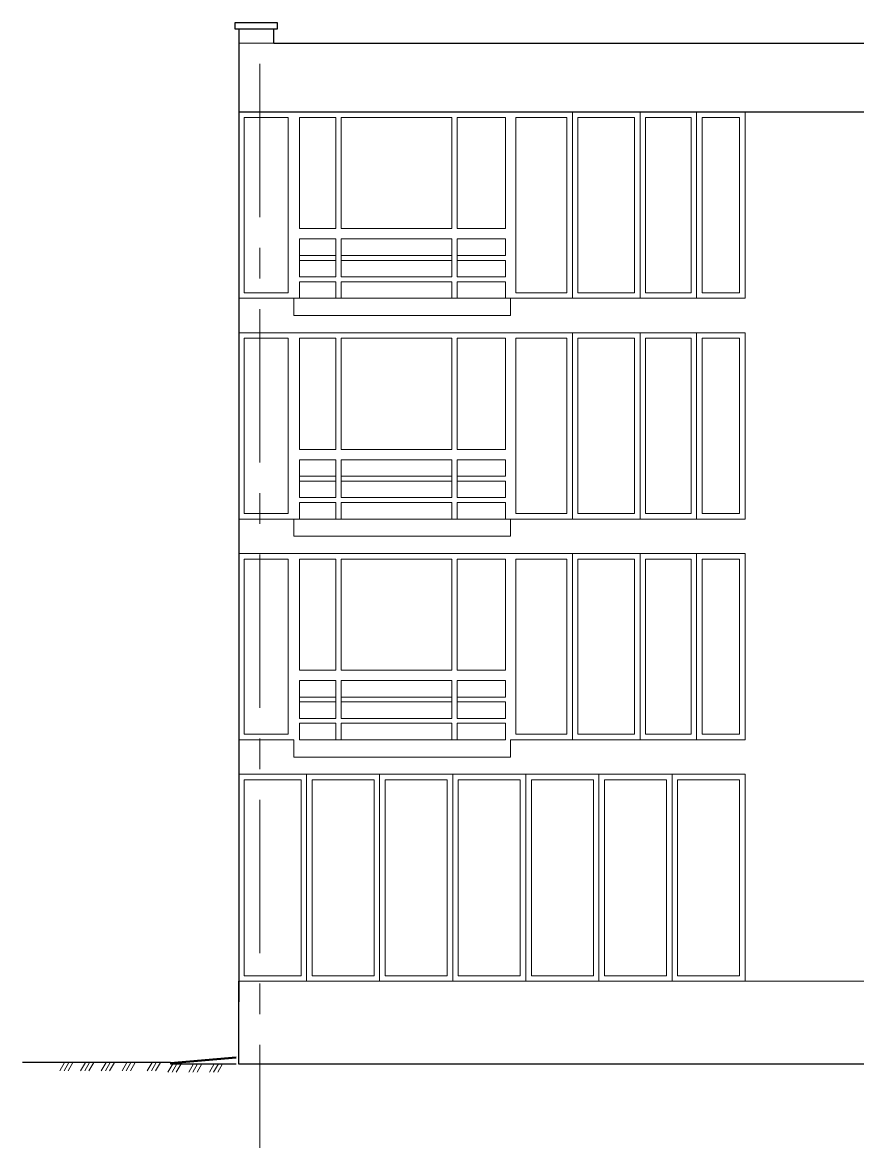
# Model space of a CAD drawing. Header units: millimetres. Extents: x -689206 to 4969298, y -1019800 to 703299.
# Drawn here: x 726054 to 738165, y -743416 to -727191 of the extents above; entities that cross this region are included whole.
import ezdxf

# ---------------------------------------------------------------- set-up
doc = ezdxf.new("R2010")
doc.units = ezdxf.units.MM
doc.linetypes.add('осеваяX2', pattern=[101.6, 63.5, -12.7, 12.7, -12.7])
doc.layers.add('РАЗМЕРЫ', color=7, linetype='Continuous', lineweight=9)
doc.layers.add('разрез2-2', color=7, linetype='Continuous')

msp = doc.modelspace()

# ---------------------------------------------------------------- linework, layer by layer
at = {"layer": 'РАЗМЕРЫ', "lineweight": 30, "ltscale": 35}
for p, q in [((729140.8, -727291.3), (729140.8, -727191.3)), ((729140.8, -727191.3), (729698.7, -727191.3)), ((729190.8, -727291.3), (729140.8, -727291.3)), ((729190.8, -727291.3), (729190.8, -741091.3)), ((729698.7, -727291.3), (729190.8, -727291.3)), ((729698.7, -727191.3), (729748.7, -727191.3)), ((729698.7, -727491.3), (729698.7, -727291.3)), ((729748.7, -727291.3), (729698.7, -727291.3)), ((729748.7, -727191.3), (729748.7, -727291.3)), ((729698.7, -727491.3), (738420.7, -727491.3)), ((738420.7, -728491.3), (729190.8, -728491.3)), ((729190.8, -741091.3), (729190.8, -741391.3)), ((729190.8, -742291.3), (729190.8, -741091.3)), ((767512.8, -742291.3), (729190.8, -742291.3))]:
    msp.add_line(p, q, dxfattribs=at)
at = {"layer": 'РАЗМЕРЫ', "lineweight": 5, "ltscale": 35}
for p, q in [((729698.7, -727491.3), (729190.8, -727491.3)), ((729270.8, -728491.3), (729190.8, -728491.3)), ((736533.8, -728491.3), (729270.8, -728491.3)), ((729270.8, -728571.3), (729270.8, -731111.3)), ((729909.7, -728571.3), (729270.8, -728571.3)), ((729909.7, -728571.3), (729909.7, -731111.3)), ((730069.7, -730181), (730069.7, -728571.3)), ((730598.4, -728571.3), (730069.7, -728571.3)), ((730598.4, -730181), (730598.4, -728571.3)), ((730678.4, -728571.3), (730678.4, -730181)), ((732278.4, -728571.3), (730678.4, -728571.3)), ((732278.4, -730181), (732278.4, -728571.3)), ((732358.4, -728571.3), (732358.4, -730181)), ((733059.7, -728571.3), (732358.4, -728571.3)), ((733059.7, -730181), (733059.7, -728571.3)), ((733209.7, -728571.3), (733949.7, -728571.3)), ((733209.7, -728571.3), (733949.7, -728571.3)), ((733209.7, -731111.3), (733209.7, -728571.3)), ((733949.7, -728571.3), (733949.7, -731111.3)), ((733949.7, -728571.3), (733949.7, -731111.3)), ((733949.7, -728571.3), (733949.7, -731111.3)), ((733949.7, -728571.3), (733949.7, -731111.3)), ((733949.7, -731111.3), (733949.7, -728571.3)), ((733949.7, -731111.3), (733949.7, -728571.3)), ((734029.7, -731111.3), (734029.7, -728491.3)), ((734029.7, -728491.3), (734029.7, -731191.3)), ((734029.7, -731191.3), (734029.7, -728491.3)), ((734029.7, -728571.3), (734029.7, -731111.3)), ((734109.7, -731111.3), (734109.7, -728571.3)), ((734109.7, -728571.3), (734929.7, -728571.3)), ((734109.7, -728571.3), (734929.7, -728571.3)), ((734929.7, -728571.3), (734929.7, -731111.3)), ((734929.7, -728571.3), (734929.7, -731111.3)), ((734929.7, -728571.3), (734929.7, -731111.3)), ((734929.7, -728571.3), (734929.7, -731111.3)), ((734929.7, -731111.3), (734929.7, -728571.3)), ((734929.7, -731111.3), (734929.7, -728571.3)), ((735009.7, -731111.3), (735009.7, -728491.3)), ((735009.7, -728491.3), (735009.7, -731191.3)), ((735009.7, -731191.3), (735009.7, -728491.3)), ((735009.7, -728571.3), (735009.7, -731111.3)), ((735009.7, -728571.3), (735009.7, -731111.3)), ((735089.7, -728571.3), (735749.7, -728571.3)), ((735089.7, -731111.3), (735089.7, -728571.3)), ((735749.7, -728571.3), (735749.7, -731111.3)), ((735749.7, -728571.3), (735749.7, -731111.3)), ((735749.7, -728571.3), (735749.7, -731111.3)), ((735749.7, -728571.3), (735749.7, -731111.3)), ((735749.7, -731111.3), (735749.7, -728571.3)), ((735749.7, -731111.3), (735749.7, -728571.3)), ((735829.7, -731111.3), (735829.7, -728491.3)), ((735829.7, -728491.3), (735829.7, -731191.3)), ((735829.7, -731191.3), (735829.7, -728491.3)), ((735829.7, -728571.3), (735829.7, -731111.3)), ((735829.7, -728571.3), (735829.7, -731111.3)), ((735909.7, -728571.3), (736453.8, -728571.3)), ((735909.7, -731111.3), (735909.7, -728571.3)), ((735909.7, -731111.3), (735909.7, -728571.3)), ((736453.8, -728571.3), (736453.8, -731111.3)), ((736533.8, -728491.3), (736533.8, -731191.3)), ((736533.8, -728491.3), (736533.8, -731191.3)), ((730598.4, -730181), (730069.7, -730181)), ((732278.4, -730181), (730678.4, -730181)), ((733059.7, -730181), (732358.4, -730181)), ((730069.7, -730881), (730069.7, -730331)), ((730069.7, -730571), (730069.7, -730331)), ((730069.7, -730331), (730598.4, -730331)), ((730598.4, -730881), (730598.4, -730331)), ((730678.4, -730331), (730678.4, -730881)), ((730678.4, -730331), (732278.4, -730331)), ((732278.4, -730881), (732278.4, -730331)), ((732358.4, -730331), (732358.4, -730881)), ((732358.4, -730331), (733059.7, -730331)), ((733059.7, -730571), (733059.7, -730331)), ((730598.4, -730571), (730069.7, -730571)), ((732278.4, -730571), (730678.4, -730571)), ((733059.7, -730571), (732358.4, -730571)), ((730069.7, -730881), (730069.7, -730641)), ((730069.7, -730641), (730598.4, -730641)), ((730678.4, -730641), (732278.4, -730641)), ((732358.4, -730641), (733059.7, -730641)), ((733059.7, -730881), (733059.7, -730641)), ((730069.7, -730881), (730598.4, -730881)), ((730678.4, -730881), (732278.4, -730881)), ((732358.4, -730881), (733059.7, -730881)), ((730598.4, -730951), (730069.7, -730951)), ((730069.7, -731191.3), (730069.7, -730951)), ((730598.4, -731191.3), (730598.4, -730951)), ((730678.4, -730951), (730678.4, -731191.3)), ((732278.4, -730951), (730678.4, -730951)), ((732278.4, -731191.3), (732278.4, -730951)), ((732358.4, -730951), (732358.4, -731191.3)), ((733059.7, -730951), (732358.4, -730951)), ((733059.7, -731191.3), (733059.7, -730951)), ((729190.8, -731691.3), (729190.8, -731191.3)), ((729190.8, -731191.3), (736533.8, -731191.3)), ((729190.8, -731191.3), (729989.7, -731191.3)), ((729909.7, -731111.3), (729270.8, -731111.3)), ((729989.7, -731191.3), (729989.7, -731241.3)), ((729989.7, -731241.3), (729989.7, -731441.3)), ((730069.7, -731191.3), (733059.7, -731191.3)), ((730069.7, -731191.3), (730598.4, -731191.3)), ((730678.4, -731191.3), (732278.4, -731191.3)), ((732358.4, -731191.3), (733059.7, -731191.3)), ((733129.7, -731191.3), (736533.8, -731191.3)), ((733129.7, -731191.3), (733129.7, -731441.3)), ((733209.7, -731111.3), (733949.7, -731111.3)), ((734109.7, -731111.3), (734929.7, -731111.3)), ((735089.7, -731111.3), (735749.7, -731111.3)), ((735089.7, -731111.3), (735749.7, -731111.3)), ((735909.7, -731111.3), (736453.8, -731111.3)), ((733129.7, -731441.3), (729989.7, -731441.3)), ((736533.8, -731691.3), (729190.8, -731691.3)), ((729270.8, -731691.3), (729190.8, -731691.3)), ((736533.8, -731691.3), (729270.8, -731691.3)), ((734029.7, -734311.3), (734029.7, -731691.3)), ((734029.7, -731691.3), (734029.7, -734391.3)), ((734029.7, -734391.3), (734029.7, -731691.3)), ((735009.7, -734311.3), (735009.7, -731691.3)), ((735009.7, -731691.3), (735009.7, -734391.3)), ((735009.7, -734391.3), (735009.7, -731691.3)), ((735829.7, -734311.3), (735829.7, -731691.3)), ((735829.7, -731691.3), (735829.7, -734391.3)), ((735829.7, -734391.3), (735829.7, -731691.3)), ((736533.8, -731691.3), (736533.8, -734391.3)), ((736533.8, -731691.3), (736533.8, -734391.3)), ((729270.8, -731771.3), (729270.8, -734311.3)), ((729909.7, -731771.3), (729270.8, -731771.3)), ((729909.7, -731771.3), (729909.7, -734311.3)), ((730069.7, -733381), (730069.7, -731771.3)), ((730598.4, -731771.3), (730069.7, -731771.3)), ((730598.4, -733381), (730598.4, -731771.3)), ((730678.4, -731771.3), (730678.4, -733381)), ((732278.4, -731771.3), (730678.4, -731771.3)), ((732278.4, -733381), (732278.4, -731771.3)), ((732358.4, -731771.3), (732358.4, -733381)), ((733059.7, -731771.3), (732358.4, -731771.3)), ((733059.7, -733381), (733059.7, -731771.3)), ((733209.7, -731771.3), (733949.7, -731771.3)), ((733209.7, -731771.3), (733949.7, -731771.3)), ((733209.7, -734311.3), (733209.7, -731771.3)), ((733949.7, -731771.3), (733949.7, -734311.3)), ((733949.7, -731771.3), (733949.7, -734311.3)), ((733949.7, -731771.3), (733949.7, -734311.3)), ((733949.7, -731771.3), (733949.7, -734311.3)), ((733949.7, -734311.3), (733949.7, -731771.3)), ((733949.7, -734311.3), (733949.7, -731771.3)), ((734029.7, -731771.3), (734029.7, -734311.3)), ((734109.7, -734311.3), (734109.7, -731771.3)), ((734109.7, -731771.3), (734929.7, -731771.3)), ((734109.7, -731771.3), (734929.7, -731771.3)), ((734929.7, -731771.3), (734929.7, -734311.3)), ((734929.7, -731771.3), (734929.7, -734311.3)), ((734929.7, -731771.3), (734929.7, -734311.3)), ((734929.7, -731771.3), (734929.7, -734311.3)), ((734929.7, -734311.3), (734929.7, -731771.3)), ((734929.7, -734311.3), (734929.7, -731771.3)), ((735009.7, -731771.3), (735009.7, -734311.3)), ((735009.7, -731771.3), (735009.7, -734311.3)), ((735089.7, -731771.3), (735749.7, -731771.3)), ((735089.7, -734311.3), (735089.7, -731771.3)), ((735749.7, -731771.3), (735749.7, -734311.3)), ((735749.7, -731771.3), (735749.7, -734311.3)), ((735749.7, -731771.3), (735749.7, -734311.3)), ((735749.7, -731771.3), (735749.7, -734311.3)), ((735749.7, -734311.3), (735749.7, -731771.3)), ((735749.7, -734311.3), (735749.7, -731771.3)), ((735829.7, -731771.3), (735829.7, -734311.3)), ((735829.7, -731771.3), (735829.7, -734311.3)), ((735909.7, -731771.3), (736453.8, -731771.3)), ((735909.7, -734311.3), (735909.7, -731771.3)), ((735909.7, -734311.3), (735909.7, -731771.3)), ((736453.8, -731771.3), (736453.8, -734311.3)), ((730598.4, -733381), (730069.7, -733381)), ((732278.4, -733381), (730678.4, -733381)), ((733059.7, -733381), (732358.4, -733381)), ((730069.7, -734081), (730069.7, -733531)), ((730069.7, -733771), (730069.7, -733531)), ((730069.7, -733531), (730598.4, -733531)), ((730598.4, -734081), (730598.4, -733531)), ((730678.4, -733531), (730678.4, -734081)), ((730678.4, -733531), (732278.4, -733531)), ((732278.4, -734081), (732278.4, -733531)), ((732358.4, -733531), (732358.4, -734081)), ((732358.4, -733531), (733059.7, -733531)), ((733059.7, -733771), (733059.7, -733531)), ((730598.4, -733771), (730069.7, -733771)), ((730069.7, -734081), (730069.7, -733841)), ((730069.7, -733841), (730598.4, -733841)), ((732278.4, -733771), (730678.4, -733771)), ((730678.4, -733841), (732278.4, -733841)), ((733059.7, -733771), (732358.4, -733771)), ((732358.4, -733841), (733059.7, -733841)), ((733059.7, -734081), (733059.7, -733841)), ((730069.7, -734081), (730598.4, -734081)), ((730598.4, -734151), (730069.7, -734151)), ((730069.7, -734391.3), (730069.7, -734151)), ((730598.4, -734391.3), (730598.4, -734151)), ((730678.4, -734081), (732278.4, -734081)), ((730678.4, -734151), (730678.4, -734391.3)), ((732278.4, -734151), (730678.4, -734151)), ((732278.4, -734391.3), (732278.4, -734151)), ((732358.4, -734081), (733059.7, -734081)), ((732358.4, -734151), (732358.4, -734391.3)), ((733059.7, -734151), (732358.4, -734151)), ((733059.7, -734391.3), (733059.7, -734151)), ((729909.7, -734311.3), (729270.8, -734311.3)), ((733209.7, -734311.3), (733949.7, -734311.3)), ((734109.7, -734311.3), (734929.7, -734311.3)), ((735089.7, -734311.3), (735749.7, -734311.3)), ((735089.7, -734311.3), (735749.7, -734311.3)), ((735909.7, -734311.3), (736453.8, -734311.3)), ((729190.8, -734891.3), (729190.8, -734391.3)), ((729190.8, -734391.3), (736533.8, -734391.3)), ((729190.8, -734391.3), (729989.7, -734391.3)), ((729989.7, -734391.3), (729989.7, -734441.3)), ((729989.7, -734441.3), (729989.7, -734641.3)), ((730069.7, -734391.3), (733059.7, -734391.3)), ((730069.7, -734391.3), (730598.4, -734391.3)), ((730678.4, -734391.3), (732278.4, -734391.3)), ((732358.4, -734391.3), (733059.7, -734391.3)), ((733129.7, -734391.3), (736533.8, -734391.3)), ((733129.7, -734391.3), (733129.7, -734641.3)), ((733129.7, -734641.3), (729989.7, -734641.3)), ((729190.8, -734891.3), (729190.8, -734971.3)), ((729270.8, -734891.3), (729190.8, -734891.3)), ((736533.8, -734891.3), (729270.8, -734891.3)), ((729270.8, -734971.3), (729270.8, -737511.3)), ((729909.7, -734971.3), (729270.8, -734971.3)), ((729909.7, -734971.3), (729909.7, -737511.3)), ((730069.7, -736581), (730069.7, -734971.3)), ((730598.4, -734971.3), (730069.7, -734971.3)), ((730598.4, -736581), (730598.4, -734971.3)), ((730678.4, -734971.3), (730678.4, -736581)), ((732278.4, -734971.3), (730678.4, -734971.3)), ((732278.4, -736581), (732278.4, -734971.3)), ((732358.4, -734971.3), (732358.4, -736581)), ((733059.7, -734971.3), (732358.4, -734971.3)), ((733059.7, -736581), (733059.7, -734971.3)), ((733209.7, -734971.3), (733949.7, -734971.3)), ((733209.7, -734971.3), (733949.7, -734971.3)), ((733209.7, -737511.3), (733209.7, -734971.3)), ((733949.7, -734971.3), (733949.7, -737511.3)), ((733949.7, -734971.3), (733949.7, -737511.3)), ((733949.7, -734971.3), (733949.7, -737511.3)), ((733949.7, -734971.3), (733949.7, -737511.3)), ((733949.7, -737511.3), (733949.7, -734971.3)), ((733949.7, -737511.3), (733949.7, -734971.3)), ((734029.7, -737511.3), (734029.7, -734891.3)), ((734029.7, -734891.3), (734029.7, -737591.3)), ((734029.7, -737591.3), (734029.7, -734891.3)), ((734029.7, -734971.3), (734029.7, -737511.3)), ((734109.7, -737511.3), (734109.7, -734971.3)), ((734109.7, -734971.3), (734929.7, -734971.3)), ((734109.7, -734971.3), (734929.7, -734971.3)), ((734929.7, -734971.3), (734929.7, -737511.3)), ((734929.7, -734971.3), (734929.7, -737511.3)), ((734929.7, -734971.3), (734929.7, -737511.3)), ((734929.7, -734971.3), (734929.7, -737511.3)), ((734929.7, -737511.3), (734929.7, -734971.3)), ((734929.7, -737511.3), (734929.7, -734971.3)), ((735009.7, -737511.3), (735009.7, -734891.3)), ((735009.7, -734891.3), (735009.7, -737591.3)), ((735009.7, -737591.3), (735009.7, -734891.3)), ((735009.7, -734971.3), (735009.7, -737511.3)), ((735009.7, -734971.3), (735009.7, -737511.3)), ((735089.7, -734971.3), (735749.7, -734971.3)), ((735089.7, -737511.3), (735089.7, -734971.3)), ((735749.7, -734971.3), (735749.7, -737511.3)), ((735749.7, -734971.3), (735749.7, -737511.3)), ((735749.7, -734971.3), (735749.7, -737511.3)), ((735749.7, -734971.3), (735749.7, -737511.3)), ((735749.7, -737511.3), (735749.7, -734971.3)), ((735749.7, -737511.3), (735749.7, -734971.3)), ((735829.7, -737511.3), (735829.7, -734891.3)), ((735829.7, -734891.3), (735829.7, -737591.3)), ((735829.7, -737591.3), (735829.7, -734891.3)), ((735829.7, -734971.3), (735829.7, -737511.3)), ((735829.7, -734971.3), (735829.7, -737511.3)), ((735909.7, -734971.3), (736453.8, -734971.3)), ((735909.7, -737511.3), (735909.7, -734971.3)), ((735909.7, -737511.3), (735909.7, -734971.3)), ((736453.8, -734971.3), (736453.8, -737511.3)), ((736533.8, -734891.3), (736533.8, -737591.3)), ((730598.4, -736581), (730069.7, -736581)), ((732278.4, -736581), (730678.4, -736581)), ((733059.7, -736581), (732358.4, -736581)), ((730069.7, -737281), (730069.7, -736731)), ((730069.7, -736971), (730069.7, -736731)), ((730069.7, -736731), (730598.4, -736731)), ((730598.4, -737281), (730598.4, -736731)), ((730678.4, -736731), (730678.4, -737281)), ((730678.4, -736731), (732278.4, -736731)), ((732278.4, -737281), (732278.4, -736731)), ((732358.4, -736731), (732358.4, -737281)), ((732358.4, -736731), (733059.7, -736731)), ((733059.7, -736971), (733059.7, -736731)), ((730598.4, -736971), (730069.7, -736971)), ((730069.7, -737281), (730069.7, -737041)), ((730069.7, -737041), (730598.4, -737041)), ((732278.4, -736971), (730678.4, -736971)), ((730678.4, -737041), (732278.4, -737041)), ((733059.7, -736971), (732358.4, -736971)), ((732358.4, -737041), (733059.7, -737041)), ((733059.7, -737281), (733059.7, -737041)), ((730069.7, -737281), (730598.4, -737281)), ((730598.4, -737351), (730069.7, -737351)), ((730069.7, -737591.3), (730069.7, -737351)), ((730598.4, -737591.3), (730598.4, -737351)), ((730678.4, -737281), (732278.4, -737281)), ((730678.4, -737351), (730678.4, -737591.3)), ((732278.4, -737351), (730678.4, -737351)), ((732278.4, -737591.3), (732278.4, -737351)), ((732358.4, -737281), (733059.7, -737281)), ((732358.4, -737351), (732358.4, -737591.3)), ((733059.7, -737351), (732358.4, -737351)), ((733059.7, -737591.3), (733059.7, -737351)), ((729909.7, -737511.3), (729270.8, -737511.3)), ((733209.7, -737511.3), (733949.7, -737511.3)), ((734109.7, -737511.3), (734929.7, -737511.3)), ((735089.7, -737511.3), (735749.7, -737511.3)), ((735089.7, -737511.3), (735749.7, -737511.3)), ((735909.7, -737511.3), (736453.8, -737511.3)), ((729190.8, -737591.3), (729989.7, -737591.3)), ((729989.7, -737591.3), (729989.7, -737641.3)), ((729989.7, -737641.3), (729989.7, -737841.3)), ((730069.7, -737591.3), (733059.7, -737591.3)), ((730069.7, -737591.3), (730598.4, -737591.3)), ((730678.4, -737591.3), (732278.4, -737591.3)), ((732358.4, -737591.3), (733059.7, -737591.3)), ((733129.7, -737591.3), (736533.8, -737591.3)), ((733129.7, -737591.3), (733129.7, -737841.3)), ((733129.7, -737841.3), (729989.7, -737841.3)), ((736533.8, -738091.3), (729190.8, -738091.3)), ((729270.8, -738171.3), (730093.8, -738171.3)), ((729270.8, -738171.3), (729270.8, -741011.3)), ((730093.8, -738171.3), (730093.8, -741011.3)), ((730093.8, -741011.3), (730093.8, -738171.3)), ((730093.8, -741011.3), (730093.8, -738171.3)), ((730173.8, -741091.3), (730173.8, -738091.3)), ((730173.8, -741011.3), (730173.8, -738171.3)), ((730173.8, -738171.3), (730173.8, -741091.3)), ((730253.8, -738171.3), (730253.8, -741011.3)), ((730253.8, -738171.3), (731153.8, -738171.3)), ((730253.8, -741011.3), (730253.8, -738171.3)), ((731153.8, -738171.3), (731153.8, -741011.3)), ((731153.8, -741011.3), (731153.8, -738171.3)), ((731153.8, -741011.3), (731153.8, -738171.3)), ((731233.8, -741091.3), (731233.8, -738091.3)), ((731233.8, -741011.3), (731233.8, -738171.3)), ((731233.8, -738171.3), (731233.8, -741091.3)), ((731313.8, -738171.3), (732213.8, -738171.3)), ((731313.8, -741011.3), (731313.8, -738171.3)), ((732213.8, -738171.3), (732213.8, -741011.3)), ((732213.8, -738171.3), (732213.8, -741011.3)), ((732213.8, -741011.3), (732213.8, -738171.3)), ((732213.8, -741011.3), (732213.8, -738171.3)), ((732293.8, -741091.3), (732293.8, -738091.3)), ((732293.8, -741011.3), (732293.8, -738171.3)), ((732293.8, -738171.3), (732293.8, -741091.3)), ((732373.8, -738171.3), (733273.8, -738171.3)), ((732373.8, -741011.3), (732373.8, -738171.3)), ((733273.8, -738171.3), (733273.8, -741011.3)), ((733273.8, -738171.3), (733273.8, -741011.3)), ((733273.8, -738171.3), (733273.8, -741011.3)), ((733353.8, -741091.3), (733353.8, -738091.3)), ((733353.8, -741011.3), (733353.8, -738171.3)), ((733353.8, -738171.3), (733353.8, -741091.3)), ((733433.8, -738171.3), (734333.8, -738171.3)), ((733433.8, -741011.3), (733433.8, -738171.3)), ((734333.8, -738171.3), (734333.8, -741011.3)), ((734333.8, -738171.3), (734333.8, -741011.3)), ((734333.8, -738171.3), (734333.8, -741011.3)), ((734333.8, -738171.3), (734333.8, -741011.3)), ((734333.8, -741011.3), (734333.8, -738171.3)), ((734333.8, -741011.3), (734333.8, -738171.3)), ((734413.8, -741091.3), (734413.8, -738091.3)), ((734413.8, -741011.3), (734413.8, -738171.3)), ((734413.8, -738171.3), (734413.8, -741091.3)), ((734493.8, -738171.3), (735393.8, -738171.3)), ((734493.8, -741011.3), (734493.8, -738171.3)), ((735393.8, -738171.3), (735393.8, -741011.3)), ((735393.8, -738171.3), (735393.8, -741011.3)), ((735393.8, -738171.3), (735393.8, -741011.3)), ((735393.8, -738171.3), (735393.8, -741011.3)), ((735393.8, -738171.3), (735393.8, -741011.3)), ((735393.8, -741011.3), (735393.8, -738171.3)), ((735393.8, -741011.3), (735393.8, -738171.3)), ((735473.8, -741091.3), (735473.8, -738091.3)), ((735473.8, -741011.3), (735473.8, -738171.3)), ((735473.8, -738171.3), (735473.8, -741091.3)), ((735553.8, -738171.3), (736453.8, -738171.3)), ((735553.8, -741011.3), (735553.8, -738171.3)), ((736453.8, -738171.3), (735553.8, -738171.3)), ((735553.8, -738171.3), (735553.8, -741011.3)), ((736453.8, -738171.3), (736453.8, -741011.3)), ((736533.8, -738091.3), (736533.8, -741091.3)), ((729270.8, -741011.3), (730093.8, -741011.3)), ((730253.8, -741011.3), (731153.8, -741011.3)), ((731313.8, -741011.3), (732213.8, -741011.3)), ((732373.8, -741011.3), (733273.8, -741011.3)), ((733433.8, -741011.3), (734333.8, -741011.3)), ((734493.8, -741011.3), (735393.8, -741011.3)), ((735553.8, -741011.3), (736453.8, -741011.3)), ((729190.8, -742291.3), (729498.8, -742291.3)), ((729498.8, -742291.3), (729498.8, -743125.5))]:
    msp.add_line(p, q, dxfattribs=at)
at = {"layer": 'РАЗМЕРЫ', "linetype": 'осеваяX2', "lineweight": 5, "ltscale": 35}
msp.add_line((729498.8, -727791.3), (729498.8, -746794.6), dxfattribs=at)
at = {"layer": 'РАЗМЕРЫ', "lineweight": 9, "ltscale": 35}
msp.add_line((756552.7, -741091.3), (729190.8, -741091.3), dxfattribs=at)
at = {"layer": 'разрез2-2'}
for p, q in [((728201, -742269.6), (726053.6, -742269.6)), ((728201, -742269.6), (727901, -742269.6)), ((728201, -742269.6), (729153.7, -742185.6)), ((729153.7, -742205.6), (728201, -742289.6)), ((728201, -742269.6), (728201, -742289.6)), ((728201, -742289.6), (729153.7, -742289.6))]:
    msp.add_line(p, q, dxfattribs=at)
at = {"layer": 'разрез2-2', "lineweight": 15}
for points in [[(726666, -742269.6), (726596.4, -742388.9)], [(726725.7, -742269.6), (726657.3, -742388.9)], [(726786.6, -742269.6), (726717, -742388.9)], [(726966.8, -742269.6), (726897.2, -742388.9)], [(727026.5, -742269.6), (726958.1, -742388.9)], [(727087.4, -742269.6), (727017.8, -742388.9)], [(727267.6, -742269.6), (727198, -742388.9)], [(727327.3, -742269.6), (727258.9, -742388.9)], [(727388.2, -742269.6), (727318.6, -742388.9)], [(727568.4, -742269.6), (727498.8, -742388.9)], [(727628.1, -742269.6), (727559.7, -742388.9)], [(727933.5, -742269.6), (727863.9, -742388.9)], [(727993.2, -742269.6), (727924.8, -742388.9)], [(728054.1, -742269.6), (727984.5, -742388.9)], [(728234.3, -742289.6), (728164.7, -742408.9)], [(728294, -742289.6), (728225.6, -742408.9)], [(728354.9, -742289.6), (728285.3, -742408.9)], [(728535.1, -742289.6), (728465.5, -742408.9)], [(728594.8, -742289.6), (728526.4, -742408.9)], [(728655.7, -742289.6), (728586.1, -742408.9)], [(728835.9, -742289.6), (728766.3, -742408.9)], [(728895.6, -742289.6), (728827.2, -742408.9)]]:
    msp.add_lwpolyline(points, dxfattribs=at)
for points in [[(727619.4, -742388.9), (727687.8, -742269.6)], [(728886.9, -742408.9), (728955.3, -742289.6)]]:
    msp.add_lwpolyline(points, close=True, dxfattribs=at)

doc.saveas('drawing.dxf')
